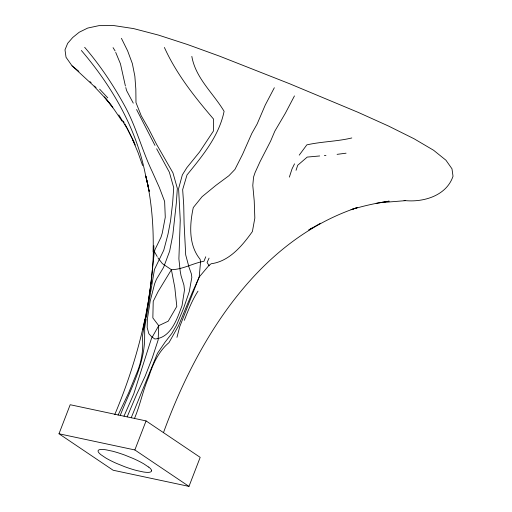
<?xml version="1.0" encoding="UTF-8"?>
<svg xmlns="http://www.w3.org/2000/svg" width="512" height="512" viewBox="0 0 512 512"><rect width="100%" height="100%" fill="white"/><g stroke="black" fill="none" stroke-linecap="round" stroke-linejoin="round"><path stroke-width="0.77" d="M153.344 246.253L153.338 253.261M153.146 251.667C153.734 226.285 151.622 200.787 145.85 176.032L149.235 191.354L146.477 178.982M153.888 245.728L153.798 250.541L157.171 256.518M151.136 283.155L151.315 281.581M151.674 278.438L151.853 276.864M153.376 249.907C153.005 279.245 147.149 308.083 142.298 336.934C143.738 349.69 141.44 362.323 136.314 374.17L128.621 392.947L118.074 415.142M149.03 297.997L149.261 296.435M149.485 294.874L149.715 293.312M150.054 290.97L150.278 289.408M150.509 287.853L150.733 286.291M148.307 301.446L150.848 284.051L154.291 252.173L154.982 249.638L160.986 237.261L162.253 233.158L165.274 217.267L164.634 201.453L159.386 187.603L152.154 171.45C141.978 150.259 136.326 127.206 125.043 106.502C113.594 85.478 100.262 65.491 84.659 47.309M146.15 318.912L144.704 327.578L144.659 337.843C144.48 365.37 129.92 390.285 120.262 415.386M146.406 317.434L154.47 269.446L163.763 250.214L168.006 234.138L170.547 220.89L172.64 202.803L173.722 187.731L169.357 172.205L156.634 148.774M145.766 315.36L148.166 302.221M145.619 316.122L143.936 324.634M143.014 329.306L143.629 326.189M144.909 319.123C138.016 351.834 127.776 383.802 114.758 414.579M176.96 337.357L179.757 326.586L199.219 276.877L200.544 262.035L200.109 259.258C188.397 244.992 189.587 224.557 193.286 207.565L202.067 196.704L215.955 185.318L228.896 175.731L234.918 169.459L242.528 154.438L251.77 133.523L257.126 124.019L265.229 105.082L274.33 87.75M289.363 177.114L292.019 168.928L294.534 163.834M296.045 170.298L297.696 165.286L307.213 157.088L319.699 155.962M163.494 432.678L163.994 431.206C198.15 338.176 258.33 240.704 357.165 207.616L351.021 209.69C363.501 205.888 376.256 203.034 389.165 201.152L376.141 203.354M205.741 256.787L203.981 261.235C192.877 263.251 182.861 269.434 171.398 269.715L158.138 291.526L153.216 301.382L152.845 317.901L158.72 325.664L158.157 339.93L152.23 358.08L145.082 376.307L136.576 394.541L127.168 416.832M58.982 433.779L70.189 404.73L146.061 420.909L200.186 457.357L188.979 486.4L113.107 470.227L58.982 433.779L134.854 449.952L188.979 486.4M134.854 449.952L146.061 420.909M184.301 320.32C188.218 310.342 192.141 300.16 198.003 291.155M151.52 470.835L151.181 471.616L150.17 472.128A29.274 5.587 21.1 0 1 143.578 472.013L136.794 470.566A29.274 5.587 21.1 0 1 124.627 466.688L116.384 463.341A29.274 5.587 21.1 0 1 105.76 457.978L100.89 454.694A29.274 5.587 21.1 0 1 98.035 450.989L98.374 450.202L99.386 449.69A29.274 5.587 21.1 0 1 105.978 449.811L112.762 451.258A29.274 5.587 21.1 0 1 124.928 455.136L133.171 458.483A29.274 5.587 21.1 0 1 143.795 463.846L148.666 467.123M123.987 416.154L133.754 393.939L151.45 338.502L158.72 325.664L168.237 321.184L176.8 306.413L174.816 287.552L171.398 269.715L162.33 263.578L157.894 257.773M134.387 418.624C140.205 405.178 142.822 390.547 148.685 377.107L148.762 376.826C152.896 364.038 158.534 351.398 168.986 342.624L178.381 326.029L192.205 292.691L199.296 276.915L208.934 265.44L211.174 263.744C229.434 261.344 242.336 245.632 252.403 231.539L254.829 218.099L254.221 200.838L252.787 185.421L253.568 177.024L255.059 172.608L260.09 161.568L270.598 141.158L274.81 131.194L285.357 113.242L294.458 95.91M131.238 417.722L157.453 353.357L165.043 342.189L171.891 333.376L176.435 325.37L183.526 308.474L189.28 291.635L191.827 277.408L191.443 274.106L189.05 267.373L185.696 254.886L184.115 223.782L183.725 205.165L182.656 189.638L187.002 174.957C202.451 155.866 219.078 136.026 224.096 111.315C213.235 93.062 195.565 78.163 191.834 56.39M209.056 258.131L207.091 262.496L209.21 265.83M299.226 155.142L306.829 144.87C321.658 141.523 337.037 141.53 351.802 137.958M311.968 228.109L308.819 229.939L320.538 223.226M337.088 154.355L346.061 153.19M379.475 202.758L405.504 200.653M324.384 155.539L325.946 155.398M404.026 200.486C422.861 202.714 446.483 195.968 453.018 176.237L451.987 168.806L445.952 160.23L433.6 150.266L414.086 138.771L388.435 126.01L358.131 112.346L289.549 83.718L219.782 56.237L187.462 44.506L158.362 35.059L133.6 28.595L113.99 25.6L98.976 25.638L87.68 28.07L79.226 32.237L72.73 37.491L67.667 43.334L64.998 49.85L66.029 57.274L72.064 65.85L93.178 85.37L102.701 95.386L111.526 105.626M72.064 65.85L78.861 71.334M89.984 81.632L91.13 82.72M94.458 86.029L96.064 87.699M99.629 89.146L107.776 97.856M112.902 107.386L104.448 96.8M81.363 50.483C112.48 86.842 137.306 129.888 145.952 177.408L148.634 187.738M106.157 98.944L114.438 109.869L122.003 121.069M118.803 114.874L127.379 128.979L134.054 142.035M113.062 47.642L115.117 50.95M123.386 121.133L124.141 122.534M124.89 123.936L127.142 128.141M133.274 103.149L126.56 90.522L125.792 87.546M136.582 109.53L154.97 145.402M164.403 47.475C176.448 74.074 194.733 97.062 213.581 119.11L213.389 131.098L199.558 151.987L186.854 167.667L182.349 174.867L178.598 188.672L180.25 220.205L178.893 258.88L180.179 270.944L181.037 275.686L183.93 285.107L184.48 290.08L182.029 305.664L180.896 308.691C176.422 320.845 170.061 337.862 154.874 339.002L151.667 336.813L148.858 333.715L147.181 327.61L147.379 318.944L150.189 301.075L154.656 283.725L156.448 279.251L163.565 267.405L169.632 251.226L172.806 235.002L176.288 203.494L177.35 188.403L172.954 172.864L156.486 144.154L148.73 128.973L141.203 115.706L135.987 102.566L135.834 89.101L134.854 76.192L132.346 63.571L127.654 50.938L121.421 38.317M130.547 135.142L135.315 145.069M127.482 128.845L130.202 134.432M132.755 140.032L138.054 152.589L142.63 165.562M115.712 52.384L120.454 63.834L125.414 86.061M148.749 467.046A29.274 5.587 21.1 0 1 151.603 470.752"/></g></svg>
